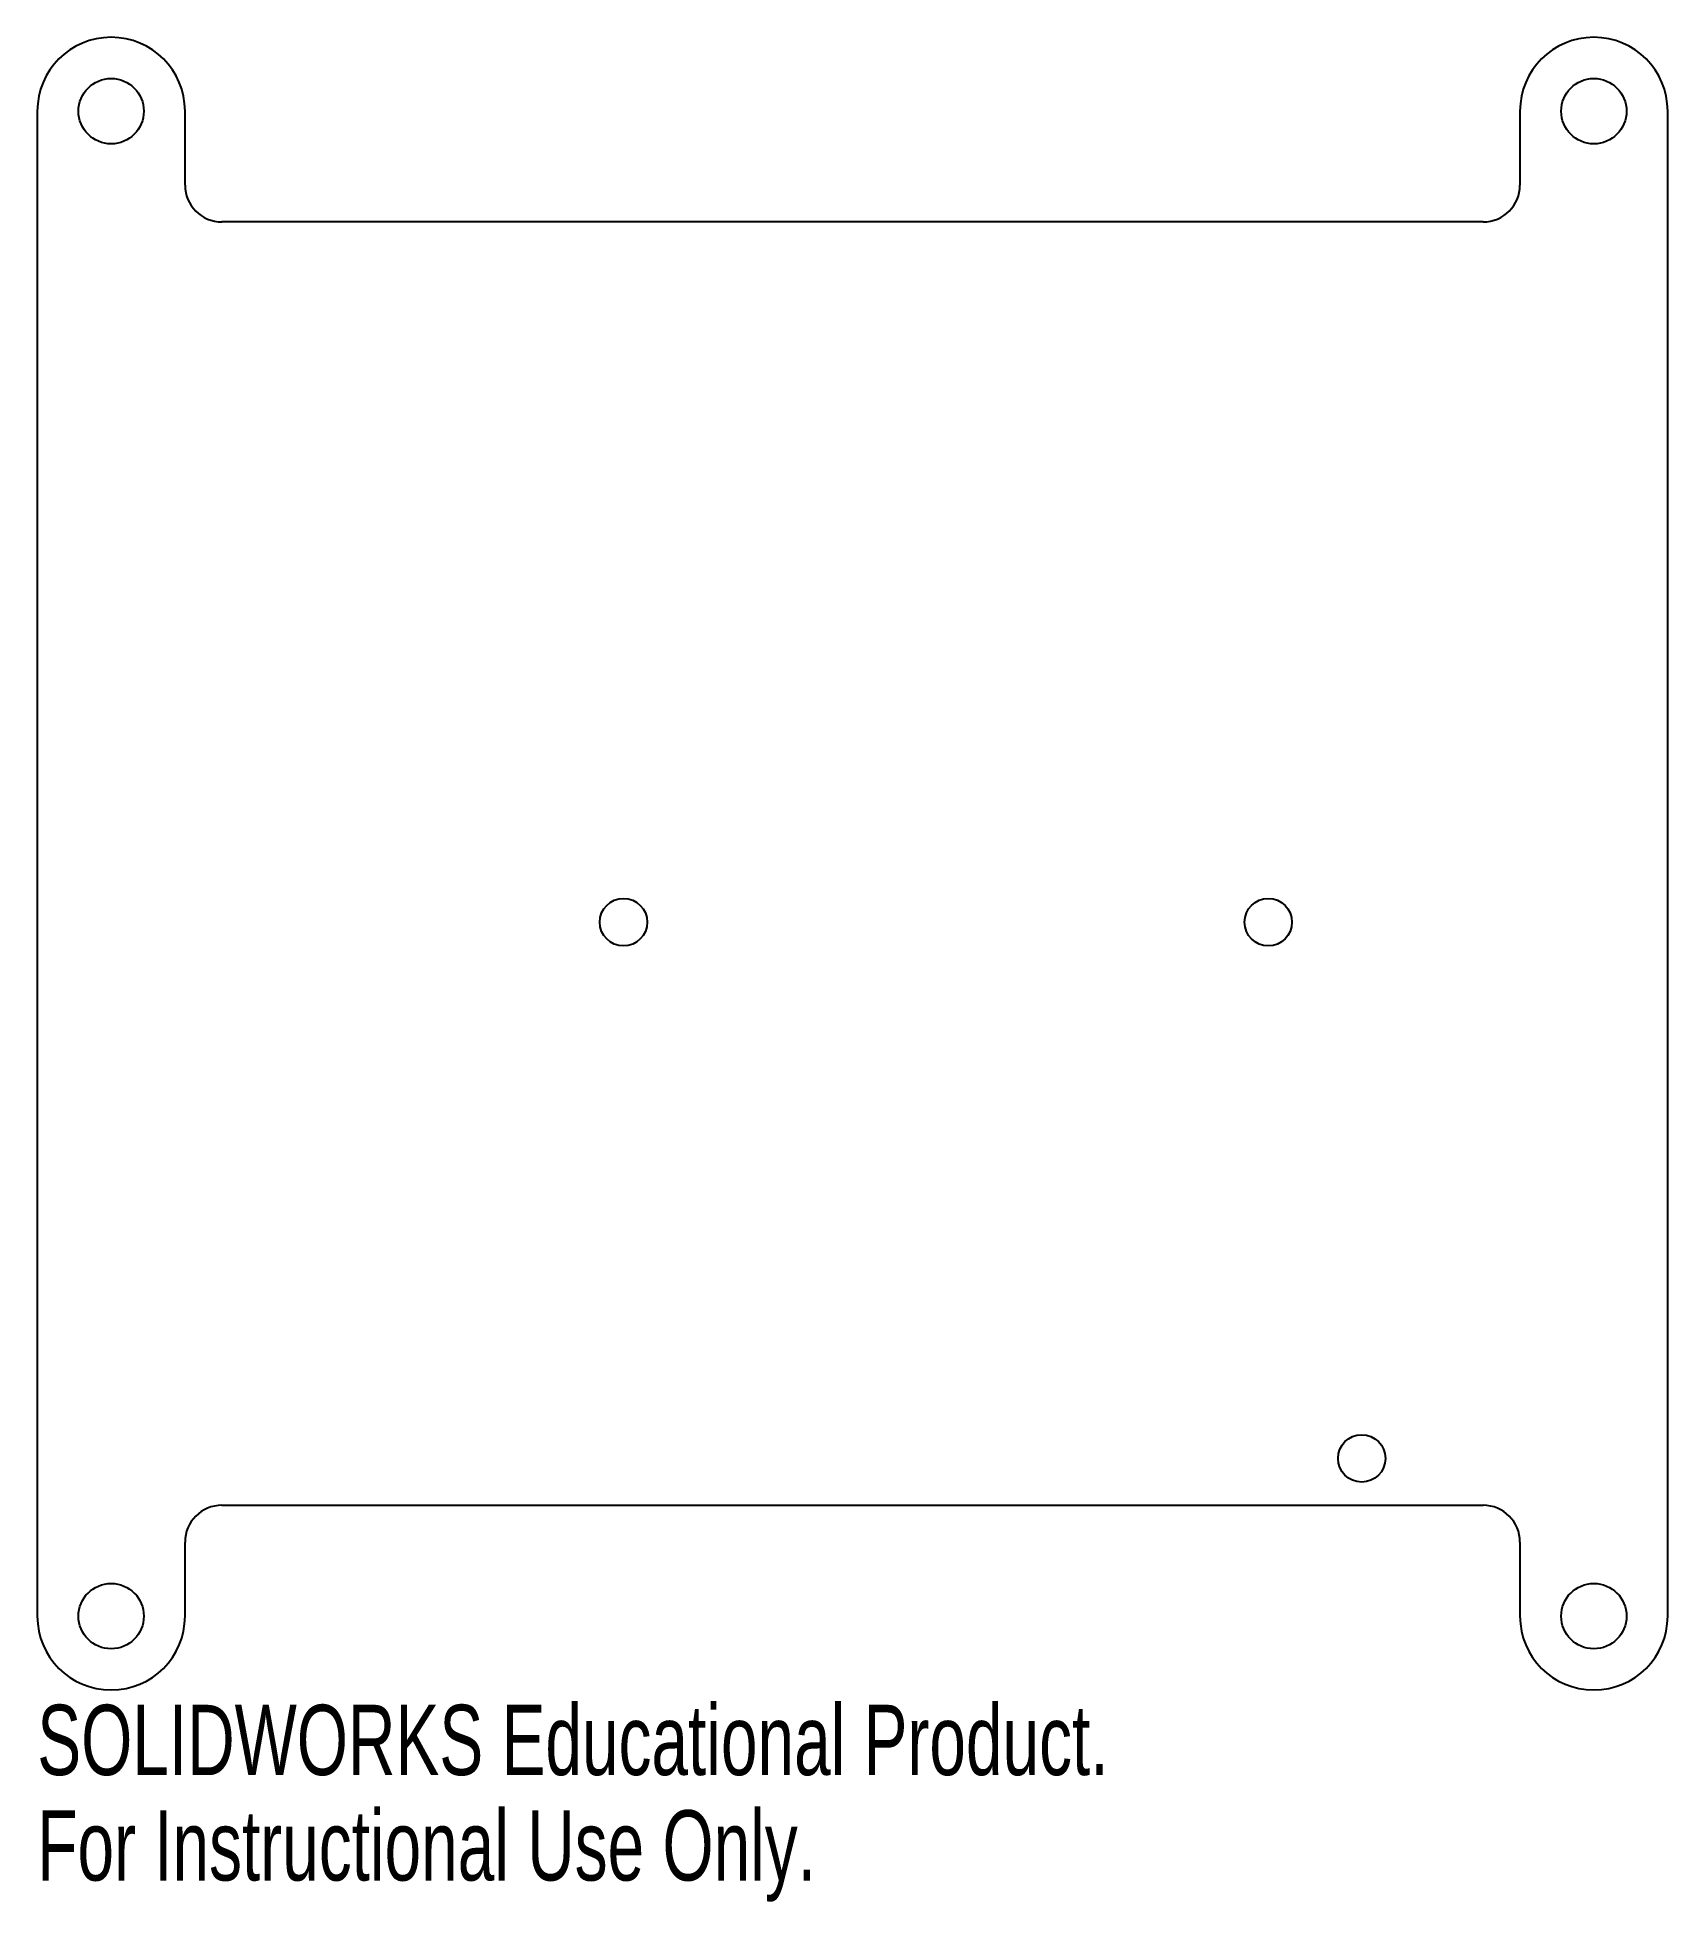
# Model space of a CAD drawing. Header units: inches. Extents: x 0 to 4.42, y -1.07 to 3.98.
import ezdxf

# ---------------------------------------------------------------- set-up
doc = ezdxf.new("R2010")
doc.units = ezdxf.units.IN
doc.header["$MEASUREMENT"] = 0
doc.styles.add('SLDTEXTSTYLE0', font='TXT', dxfattribs={"width": 0.7})

msp = doc.modelspace()

# ---------------------------------------------------------------- linework, layer by layer
at = {"color": 7, "linetype": 'Continuous', "lineweight": 25}
for p, q in [((0, 3.775), (0, -0.3)), ((0.4, 3.575), (0.4, 3.775)), ((4.015, 3.775), (4.015, 3.575)), ((4.415, -0.3), (4.415, 3.775)), ((3.915, 3.475), (0.5, 3.475)), ((0.5, 0), (3.915, 0)), ((0.4, -0.3), (0.4, -0.1)), ((4.015, -0.1), (4.015, -0.3))]:
    msp.add_line(p, q, dxfattribs=at)
for centre, radius in [((0.2, 3.775), 0.0885), ((4.215, 3.775), 0.0885), ((1.5874, 1.579), 0.0642), ((3.3334, 1.579), 0.0642), ((3.5864, 0.127), 0.0642), ((0.2, -0.3), 0.0885), ((4.215, -0.3), 0.0885)]:
    msp.add_circle(centre, radius, dxfattribs=at)
for centre, radius, start, end in [((0.2, 3.775), 0.2, 0, 180), ((4.215, 3.775), 0.2, 0, 180), ((0.5, 3.575), 0.1, 180, 270), ((3.915, 3.575), 0.1, 270, 0), ((0.5, -0.1), 0.1, 90, 180), ((3.915, -0.1), 0.1, 0, 90), ((0.2, -0.3), 0.2, 180, 0), ((4.215, -0.3), 0.2, 180, 0)]:
    msp.add_arc(centre, radius, start, end, dxfattribs=at)

# ---------------------------------------------------------------- texts
at = {"color": 7, "linetype": 'Continuous', "char_height": 0.1903, "attachment_point": 1, "style": 'SLDTEXTSTYLE0'}
for s, insert in [('SOLIDWORKS Educational Product.', (0, -0.5401)), ('For Instructional Use Only.', (0, -0.8256))]:
    msp.add_mtext(s, dxfattribs=dict(at, insert=insert))

doc.saveas('drawing.dxf')
